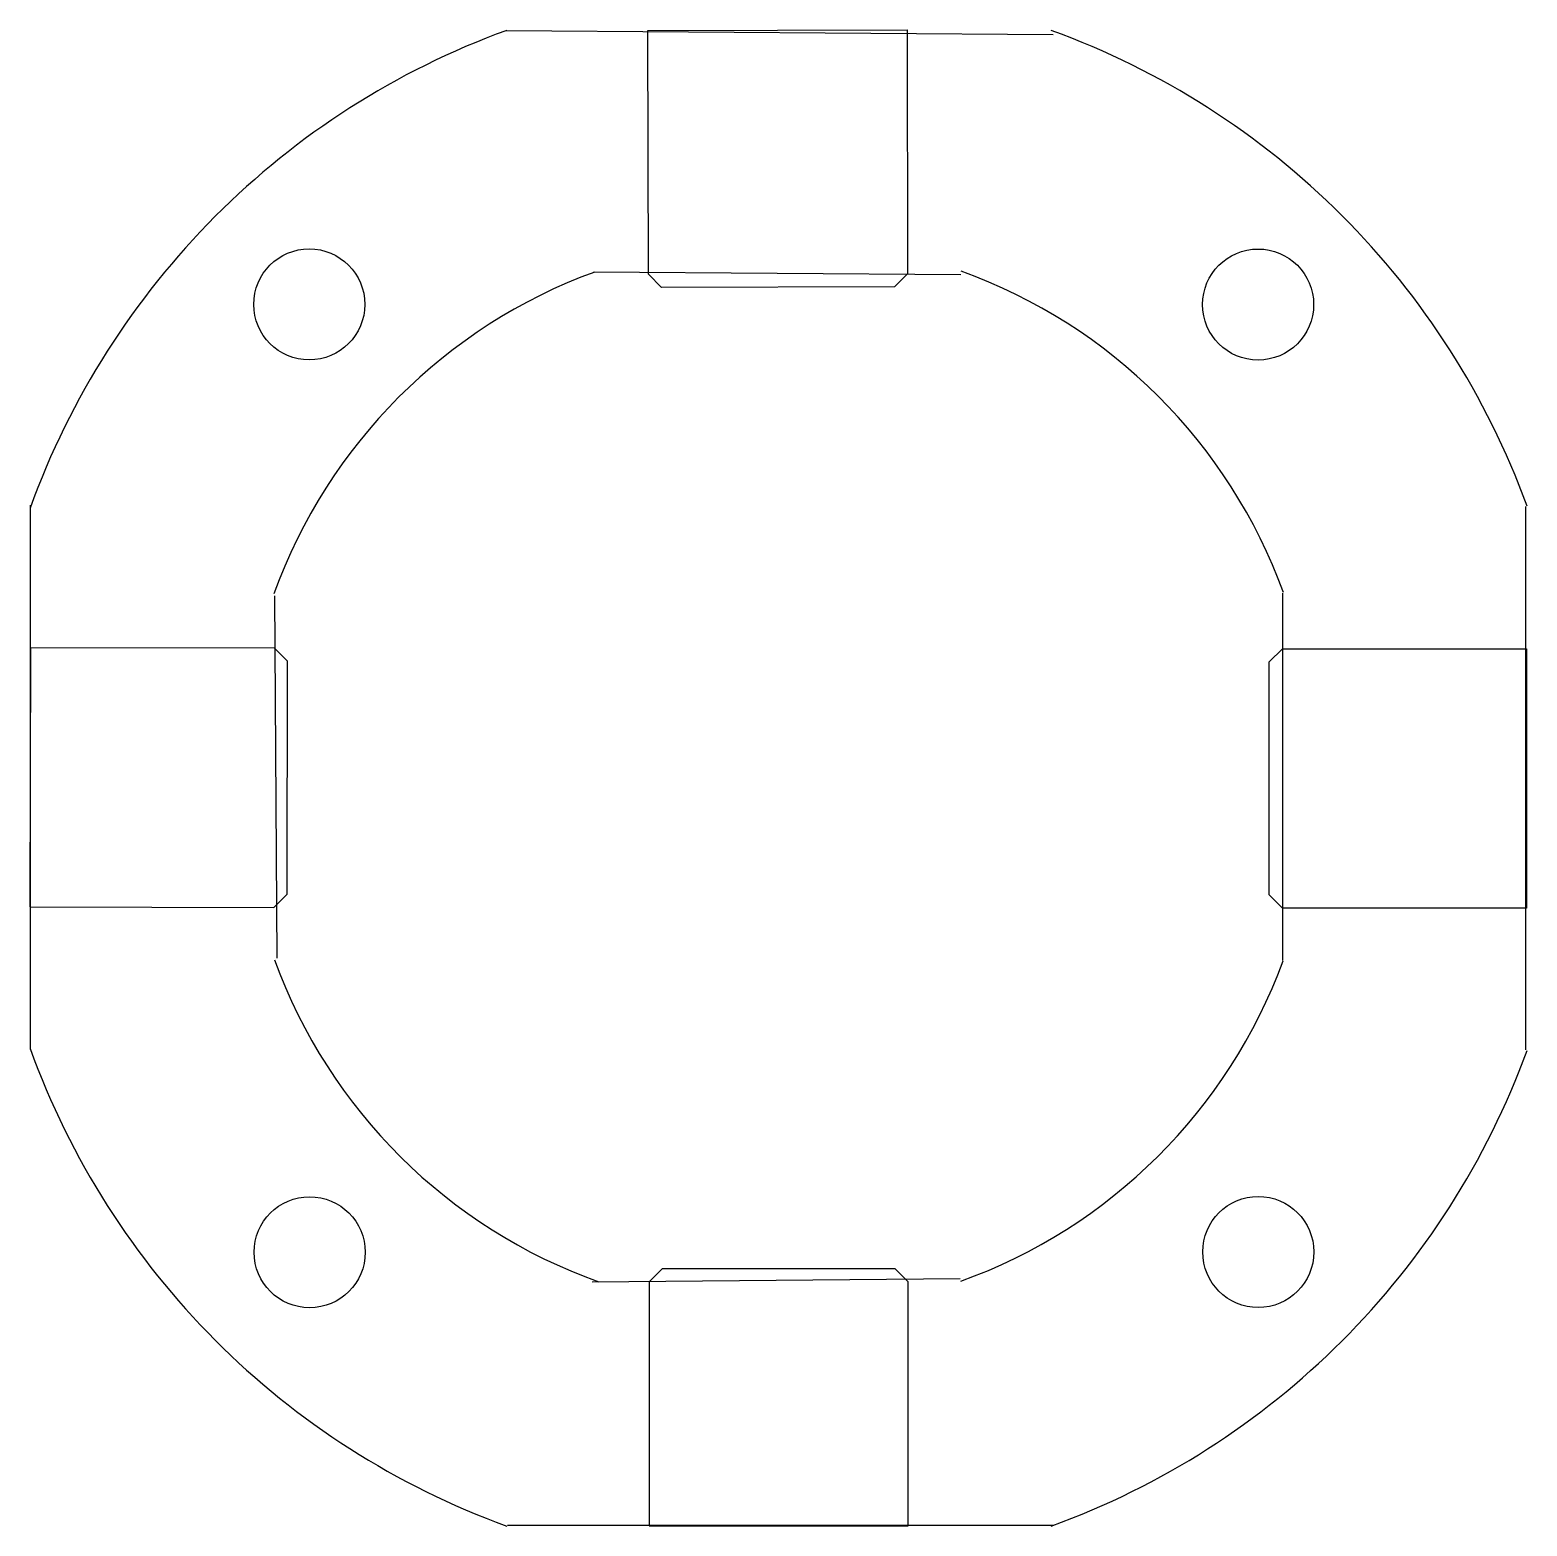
# Model space of a CAD drawing. Header units: millimetres. Extents: x 119 to 280, y 70 to 232.
import ezdxf

# ---------------------------------------------------------------- set-up
doc = ezdxf.new("R2010")
doc.units = ezdxf.units.MM

msp = doc.modelspace()

# ---------------------------------------------------------------- linework, layer by layer
for p, q in [((170.18, 231.62), (229.3, 231.21)), ((179.62, 205.53), (219.3, 205.27)), ((185.56, 205.28), (186.98, 203.87)), ((212.15, 203.91), (186.98, 203.87)), ((213.56, 205.33), (212.15, 203.91)), ((118.77, 180.32), (118.77, 121.52)), ((280.3, 180.19), (280.3, 121.48)), ((145.16, 170.55), (145.42, 131.39)), ((254.04, 170.81), (254.04, 131.13)), ((145.15, 164.87), (146.57, 163.46)), ((146.52, 138.29), (146.57, 163.46)), ((254.04, 164.8), (252.63, 163.39)), ((252.63, 138.22), (252.63, 163.39)), ((145.1, 136.87), (146.52, 138.29)), ((254.04, 136.8), (252.63, 138.22)), ((185.63, 96.39), (187.05, 97.81)), ((212.22, 97.81), (187.05, 97.81)), ((213.63, 96.39), (212.22, 97.81)), ((179.49, 96.41), (219.24, 96.75)), ((229.3, 70.07), (170.34, 70.07))]:
    msp.add_line(p, q)
for points in [[(185.56, 205.28), (185.51, 231.64), (213.51, 231.69), (213.56, 205.33)], [(145.15, 164.87), (118.8, 164.92), (118.75, 136.92), (145.1, 136.87)], [(254.04, 164.8), (280.4, 164.8), (280.4, 136.8), (254.04, 136.8)], [(185.63, 96.39), (185.63, 70.03), (213.63, 70.03), (213.63, 96.39)]]:
    msp.add_lwpolyline(points)
for centre in [(148.92, 202.03), (251.42, 202.01), (148.96, 99.6), (251.44, 99.63)]:
    msp.add_circle(centre, 6)
for centre, radius, start, end in [((199.66, 150.82), 86, 110, 160.1549), ((199.66, 150.82), 86, 20, 70), ((199.66, 151.05), 58, 110.0681, 160.1432), ((199.66, 151.05), 58, 19.9909, 70.1566), ((199.66, 151.05), 58, 200.0091, 250.3944), ((199.66, 151.05), 58, 289.7879, 339.8568), ((199.66, 150.82), 86, 199.8451, 250), ((199.66, 150.82), 86, 290, 340)]:
    msp.add_arc(centre, radius, start, end)

doc.saveas('drawing.dxf')
